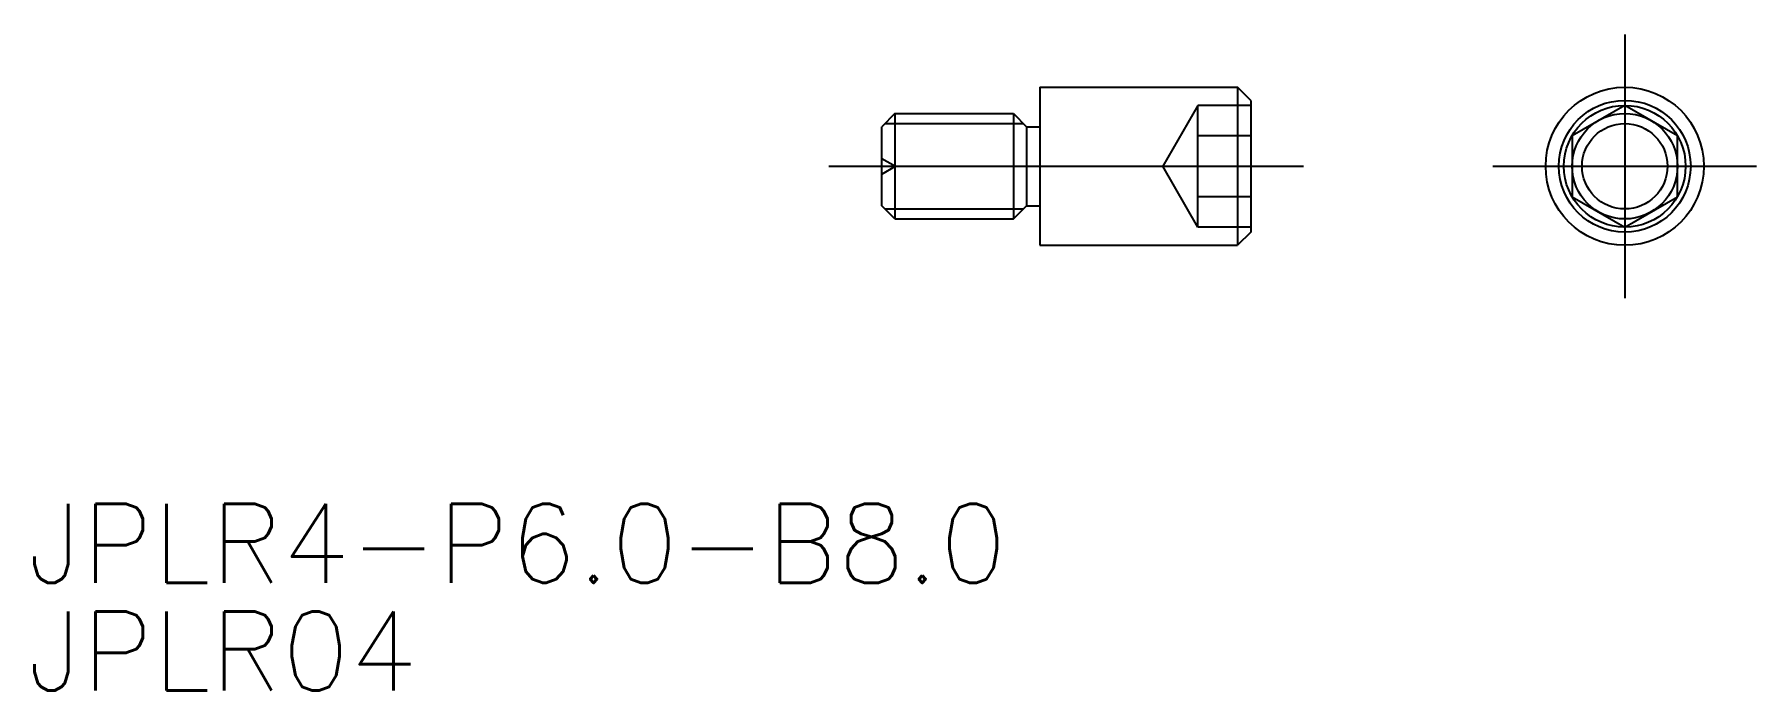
# Model space of a CAD drawing. Extents: x -60.3 to 5, y -19.9 to 5.
import ezdxf

# ---------------------------------------------------------------- set-up
doc = ezdxf.new("R2010")
doc.units = 0
doc.linetypes.add('CENTER', pattern=[50.8, 31.75, -6.35, 6.35, -6.35])
doc.linetypes.add('DASHED', pattern=[19.05, 12.7, -6.35])
doc.layers.get('0').update_dxf_attribs({"linetype": 'CONTINUOUS'})
doc.layers.add('CENTER', color=1, linetype='CENTER')
doc.styles.get("Standard").update_dxf_attribs({"font": 'txt.shx', "height": 3, "bigfont": 'bigfont.shx'})

msp = doc.modelspace()

# ---------------------------------------------------------------- linework, layer by layer
at = {"color": 7, "linetype": 'CONTINUOUS'}
for p, q in [((-22.194, 3), (-14.694, 3)), ((-22.194, 3), (-22.194, -3)), ((-14.194, 2.5), (-14.694, 3)), ((-14.694, 3), (-14.694, -3)), ((-27.694, 2), (-28.194, 1.5)), ((-27.694, 2), (-23.194, 2)), ((-27.694, 2), (-27.694, -2)), ((-23.194, 2), (-22.694, 1.5)), ((-23.194, 2), (-23.194, -2)), ((-14.194, 2.5), (-14.194, -2.5)), ((0, 2.309), (-2, 1.155)), ((2, 1.155), (0, 2.309)), ((-28.194, -1.5), (-28.194, 1.5)), ((-22.694, 1.5), (-22.694, -1.5)), ((-22.694, 1.5), (-22.194, 1.5)), ((-2, 1.155), (-2, -1.155)), ((2, -1.155), (2, 1.155)), ((-2, -1.155), (0, -2.309)), ((0, -2.309), (2, -1.155)), ((-27.694, -2), (-28.194, -1.5)), ((-23.194, -2), (-22.694, -1.5)), ((-22.694, -1.5), (-22.194, -1.5)), ((-27.694, -2), (-23.194, -2)), ((-14.194, -2.5), (-14.694, -3)), ((-22.194, -3), (-14.694, -3))]:
    msp.add_line(p, q, dxfattribs=at)
at = {"color": 3, "linetype": 'DASHED'}
for p, q in [((-16.194, 2.309), (-17.527, 0)), ((-14.194, 2.309), (-16.194, 2.309)), ((-16.194, -2.309), (-16.194, 2.309)), ((-14.194, 1.155), (-16.194, 1.155)), ((-28.194, 0.3), (-27.674, 0)), ((-28.194, -0.3), (-27.674, 0)), ((-16.194, -2.309), (-17.527, 0)), ((-14.194, -1.155), (-16.194, -1.155)), ((-14.194, -2.309), (-16.194, -2.309))]:
    msp.add_line(p, q, dxfattribs=at)
at = {"color": 3, "linetype": 'CONTINUOUS'}
for p, q in [((-28.073, 1.621), (-22.815, 1.621)), ((-28.073, -1.621), (-22.815, -1.621))]:
    msp.add_line(p, q, dxfattribs=at)
at = {"color": 7, "linetype": 'CONTINUOUS'}
for radius in [3, 2.5, 2.309]:
    msp.add_circle((0, 0), radius, dxfattribs=at)
at = {"color": 3, "linetype": 'DASHED'}
for radius in [2, 1.621]:
    msp.add_circle((0, 0), radius, dxfattribs=at)
at = {"layer": 'CENTER', "color": 1, "linetype": 'CENTER'}
for p, q in [((0, 5), (0, -5)), ((-5, 0), (5, 0)), ((-30.194, 0), (-12.194, 0))]:
    msp.add_line(p, q, dxfattribs=at)

# ---------------------------------------------------------------- texts
at = {"color": 7, "linetype": 'CONTINUOUS'}
for s, p in [('JPLR4-P6.0-B8.0', (-60.598, -15.806)), ('JPLR04', (-60.598, -19.891))]:
    msp.add_text(s, height=3, dxfattribs=at).set_placement(p)

doc.saveas('drawing.dxf')
